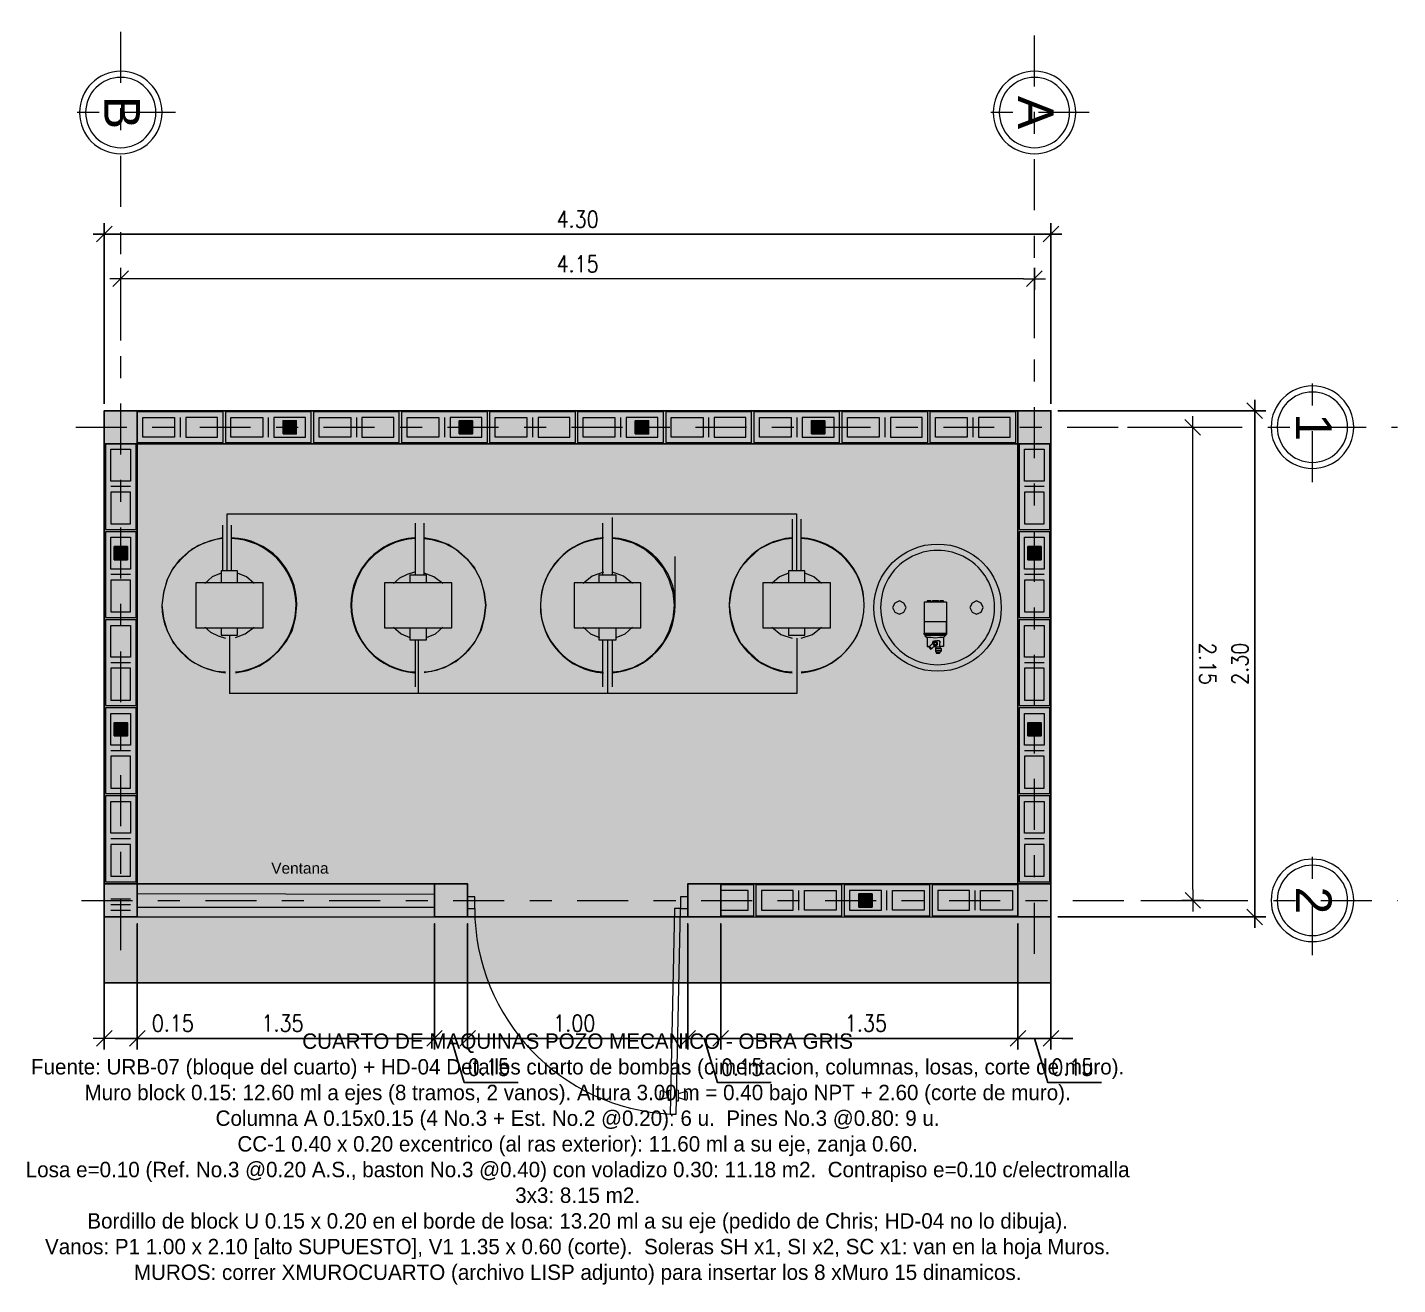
# Model space of a CAD drawing. Header units: metres. Extents: x -0.3 to 26.7, y -6.4 to 6.5.
# Drawn here: x -0.35 to 5.87, y -1.67 to 4.04 of the extents above; entities that cross this region are included whole.
import ezdxf

# ---------------------------------------------------------------- set-up
doc = ezdxf.new("R2010")
doc.units = ezdxf.units.M
for name, pattern in [('IMPORT-DASHDOT', [1, 0.5, -0.25, 0, -0.25]), ('IMPORT-DCW', [63.5, 44.45, -6.35, 6.35, -6.35]), ('IMPORT-PDF_IMPORT', [1, 0.8, -0.2])]:
    doc.linetypes.add(name, pattern=pattern)
for name, color, linetype in [('00', 250, 'Continuous'), ('Columna A', 1, 'Continuous'), ('CUANT Resumen y supuestos', 7, 'Continuous'), ('Pin No.3 en Muro de 15cm', 1, 'Continuous')]:
    doc.layers.add(name, color=color, linetype=linetype)
for name, color, linetype, lineweight, true_color in [('2_0_Lotes', 1, 'Continuous', 9, 0xff0000), ('Ejes nj', 1, 'Continuous', 9, 0xff0000), ('PIN', 1, 'Continuous', 9, 0xff0000), ('TUBERIA AGUA DET', 3, 'Continuous', 9, 0x00ff00), ('TUBERIA_VIEGA_AGUA_FRIA', 5, 'IMPORT-DCW', 9, 0x0000ff)]:
    doc.layers.add(name, color=color, linetype=linetype, lineweight=lineweight, true_color=true_color)
for name, color, linetype, transparency in [('Bordillo de block U de 0.15 x 0.20 m', 2, 'Continuous', 0.3), ('Cimiento corrido CC-1 de 0.40 x 0.20 m', 8, 'Continuous', 0.5), ('Contrapiso de concreto de 0.10 m de espesor con electromalla 3x3', 30, 'Continuous', 0.7), ('Losa de 0.10 m de espesor NPT +2.60', 3, 'Continuous', 0.7)]:
    doc.layers.add(name, color=color, linetype=linetype, transparency=transparency)
doc.layers.add('MACHOTE', color=7, linetype='Continuous', lineweight=9)
doc.layers.add('PDF_Geometry', color=7, linetype='Continuous', lineweight=9)
doc.styles.add('Arial', font='arial.ttf', dxfattribs={"height": 0.162037})
doc.styles.add('Arial_1', font='arial.ttf', dxfattribs={"height": 0.05})
doc.styles.add('RomanS', font='romans__.ttf', dxfattribs={"width": 0.85, "height": 0.075})

# ---------------------------------------------------------------- blocks, each defined once
blk = doc.blocks.new('cuarto de equipos jumay con equipos_dwg_DIMTICK-911998-PLANTA DE MURO PERIMETRAL')
at = {"layer": 'Defpoints'}
for p, q in [((-1, 0), (1, 0)), ((0.71, 0.71), (-0.71, -0.71)), ((0, 1), (0, -1))]:
    blk.add_line(p, q, dxfattribs=at)
blk = doc.blocks.new('cuarto de equipos jumay con equipos_dwg__U91-911999-PLANTA DE MURO PERIMETRAL')
at = {"layer": 'Ejes nj', "color": 7, "linetype": 'IMPORT-DASHDOT'}
for p, q in [((0, -12.133), (0, 0.836)), ((-0.538, 0), (0.538, 0))]:
    blk.add_line(p, q, dxfattribs=at)
at = {"layer": 'Ejes nj', "color": 7}
for radius in [0.405, 0.345]:
    blk.add_circle((0, 0), radius, dxfattribs=at)
blk = doc.blocks.new('cuarto de equipos jumay con equipos_dwg__U95-912000-PLANTA DE MURO PERIMETRAL')
at = {"layer": 'Ejes nj', "color": 7, "linetype": 'IMPORT-DASHDOT'}
for p, q in [((0, -8.255), (0, 0.836)), ((-0.538, 0), (0.538, 0))]:
    blk.add_line(p, q, dxfattribs=at)
at = {"layer": 'Ejes nj', "color": 7}
for radius in [0.405, 0.345]:
    blk.add_circle((0, 0), radius, dxfattribs=at)
blk = doc.blocks.new('cuarto de equipos jumay con equipos_dwg__U89-912001-PLANTA DE MURO PERIMETRAL')
at = {"layer": 'Ejes nj', "color": 7, "linetype": 'IMPORT-DASHDOT'}
for p, q in [((0, -12.077), (0, 0.836)), ((-0.538, 0), (0.538, 0))]:
    blk.add_line(p, q, dxfattribs=at)
at = {"layer": 'Ejes nj', "color": 7}
for radius in [0.405, 0.345]:
    blk.add_circle((0, 0), radius, dxfattribs=at)
blk = doc.blocks.new('cuarto de equipos jumay con equipos_dwg__U93-912002-PLANTA DE MURO PERIMETRAL')
at = {"layer": 'Ejes nj', "color": 7, "linetype": 'IMPORT-DASHDOT'}
for p, q in [((0, -8.22), (0, 0.836)), ((-0.538, 0), (0.538, 0))]:
    blk.add_line(p, q, dxfattribs=at)
at = {"layer": 'Ejes nj', "color": 7}
for radius in [0.405, 0.345]:
    blk.add_circle((0, 0), radius, dxfattribs=at)
blk = doc.blocks.new('cuarto de equipos jumay con equipos_dwg_DIMTICK-912003-PLANTA DE MURO PERIMETRAL')
at = {"layer": 'MACHOTE'}
for p, q in [((-1, 0), (1, 0)), ((0.71, 0.71), (-0.71, -0.71)), ((0, 1), (0, -1))]:
    blk.add_line(p, q, dxfattribs=at)
blk = doc.blocks.new('MACHOTE CUARTO DE MAQUINAS POZO (URB-07)')
at = {"layer": 'PIN', "true_color": 0x260000}
for points in [[(0.8325, 2.2423), (0.8252, 2.215), (0.8525, 2.2076), (0.8599, 2.235)], [(3.2325, 2.2423), (3.2252, 2.215), (3.2525, 2.2076), (3.2599, 2.235)], [(1.6252, 2.235), (1.6252, 2.215), (1.6599, 2.215), (1.6599, 2.235)], [(2.4252, 2.235), (2.4252, 2.215), (2.4599, 2.215), (2.4599, 2.235)], [(0.065, 1.6698), (0.0577, 1.6425), (0.085, 1.6351), (0.0924, 1.6625)], [(4.2077, 1.6625), (4.2077, 1.6425), (4.2424, 1.6425), (4.2424, 1.6625)], [(0.065, 0.8698), (0.0577, 0.8425), (0.0874, 0.8438), (0.0924, 0.8625)], [(4.2077, 0.8625), (4.2077, 0.8425), (4.2424, 0.8425), (4.2424, 0.8625)], [(3.4475, 0.0923), (3.4402, 0.065), (3.4675, 0.0576), (3.4749, 0.085)]]:
    blk.add_hatch(color=18, dxfattribs=at).paths.add_polyline_path(points)
at = {"color": 18, "lineweight": 9, "true_color": 0x260000}
for p, q in [((0.345, 2.2696), (0.345, 2.1804)), ((0.745, 2.2696), (0.745, 2.1804)), ((1.145, 2.2696), (1.145, 2.1804)), ((1.545, 2.2696), (1.545, 2.1804)), ((1.945, 2.2696), (1.945, 2.1804)), ((2.345, 2.2696), (2.345, 2.1804)), ((2.745, 2.2696), (2.745, 2.1804)), ((3.145, 2.2696), (3.145, 2.1804)), ((3.545, 2.2696), (3.545, 2.1804)), ((3.945, 2.2696), (3.945, 2.1804)), ((0.1196, 1.955), (0.0304, 1.955)), ((4.2696, 1.955), (4.1804, 1.955)), ((0.1196, 1.555), (0.0304, 1.555)), ((4.2696, 1.555), (4.1804, 1.555)), ((0.1196, 1.155), (0.0304, 1.155)), ((4.2696, 1.155), (4.1804, 1.155)), ((0.1196, 0.755), (0.0304, 0.755)), ((4.2696, 0.755), (4.1804, 0.755)), ((0.1196, 0.355), (0.0304, 0.355)), ((4.2696, 0.355), (4.1804, 0.355)), ((4.9442, 0.125), (4.9442, 0.025)), ((0.1196, 0.0804), (0.0304, 0.0804)), ((0.15, 0.1068), (1.5, 0.1037)), ((3.155, 0.0304), (3.155, 0.1196)), ((3.555, 0.0304), (3.555, 0.1196)), ((3.955, 0.0304), (3.955, 0.1196)), ((4.9942, 0.075), (4.8942, 0.075)), ((4.9796, 0.0396), (4.9088, 0.1103)), ((0.1196, 0.055), (0.0304, 0.055)), ((0.1196, 0.0296), (0.0304, 0.0296)), ((0.15, 0.0437), (1.5, 0.0437)), ((0.05, -0.5521), (-0.05, -0.5521)), ((-0.0353, -0.5875), (0.0354, -0.5168)), ((0, -0.6021), (0, -0.5021)), ((4.35, -0.5521), (4.25, -0.5521)), ((4.2647, -0.5875), (4.3354, -0.5168)), ((4.3, -0.6021), (4.3, -0.5021)), ((2.5244, -0.7966), (2.5238, -0.8235)), ((2.5639, -0.8022), (2.5324, -0.791)), ((2.6482, -0.7992), (2.6477, -0.8261)), ((2.5636, -0.8195), (2.5316, -0.8293))]:
    blk.add_line(p, q, dxfattribs=at)
at = {"color": 18, "lineweight": 9, "true_color": 0x260000, "flags": 128}
for points in [[(0.15, 2.155), (0.54, 2.155), (0.54, 2.295), (0.15, 2.295)], [(0.3196, 2.1804), (0.1754, 2.1804), (0.1754, 2.2696), (0.3196, 2.2696)], [(0.3704, 2.2696), (0.3704, 2.1804), (0.5146, 2.1804), (0.5146, 2.2696)], [(0.55, 2.155), (0.94, 2.155), (0.94, 2.295), (0.55, 2.295)], [(0.7196, 2.1804), (0.5754, 2.1804), (0.5754, 2.2696), (0.7196, 2.2696)], [(0.7704, 2.2696), (0.7704, 2.1804), (0.9146, 2.1804), (0.9146, 2.2696)], [(0.95, 2.155), (1.34, 2.155), (1.34, 2.295), (0.95, 2.295)], [(1.1196, 2.1804), (0.9754, 2.1804), (0.9754, 2.2696), (1.1196, 2.2696)], [(1.1704, 2.2696), (1.1704, 2.1804), (1.3146, 2.1804), (1.3146, 2.2696)], [(1.35, 2.155), (1.74, 2.155), (1.74, 2.295), (1.35, 2.295)], [(1.5196, 2.1804), (1.3754, 2.1804), (1.3754, 2.2696), (1.5196, 2.2696)], [(1.5704, 2.2696), (1.5704, 2.1804), (1.7146, 2.1804), (1.7146, 2.2696)], [(1.75, 2.155), (2.14, 2.155), (2.14, 2.295), (1.75, 2.295)], [(1.9196, 2.1804), (1.7754, 2.1804), (1.7754, 2.2696), (1.9196, 2.2696)], [(1.9704, 2.2696), (1.9704, 2.1804), (2.1146, 2.1804), (2.1146, 2.2696)], [(2.15, 2.155), (2.54, 2.155), (2.54, 2.295), (2.15, 2.295)], [(2.3196, 2.1804), (2.1754, 2.1804), (2.1754, 2.2696), (2.3196, 2.2696)], [(2.3704, 2.2696), (2.3704, 2.1804), (2.5146, 2.1804), (2.5146, 2.2696)], [(2.55, 2.155), (2.94, 2.155), (2.94, 2.295), (2.55, 2.295)], [(2.7196, 2.1804), (2.5754, 2.1804), (2.5754, 2.2696), (2.7196, 2.2696)], [(2.7704, 2.2696), (2.7704, 2.1804), (2.9146, 2.1804), (2.9146, 2.2696)], [(2.95, 2.155), (3.34, 2.155), (3.34, 2.295), (2.95, 2.295)], [(3.1196, 2.1804), (2.9754, 2.1804), (2.9754, 2.2696), (3.1196, 2.2696)], [(3.1704, 2.2696), (3.1704, 2.1804), (3.3146, 2.1804), (3.3146, 2.2696)], [(3.35, 2.155), (3.74, 2.155), (3.74, 2.295), (3.35, 2.295)], [(3.5196, 2.1804), (3.3754, 2.1804), (3.3754, 2.2696), (3.5196, 2.2696)], [(3.5704, 2.2696), (3.5704, 2.1804), (3.7146, 2.1804), (3.7146, 2.2696)], [(3.75, 2.155), (4.14, 2.155), (4.14, 2.295), (3.75, 2.295)], [(3.9196, 2.1804), (3.7754, 2.1804), (3.7754, 2.2696), (3.9196, 2.2696)], [(3.9704, 2.2696), (3.9704, 2.1804), (4.1146, 2.1804), (4.1146, 2.2696)], [(0.005, 2.15), (0.005, 1.76), (0.145, 1.76), (0.145, 2.15)], [(0.0304, 1.9804), (0.0304, 2.1246), (0.1196, 2.1246), (0.1196, 1.9804)], [(4.155, 2.15), (4.155, 1.76), (4.295, 1.76), (4.295, 2.15)], [(4.1804, 1.9804), (4.1804, 2.1246), (4.2696, 2.1246), (4.2696, 1.9804)], [(0.1196, 1.9296), (0.0304, 1.9296), (0.0304, 1.7854), (0.1196, 1.7854)], [(4.2696, 1.9296), (4.1804, 1.9296), (4.1804, 1.7854), (4.2696, 1.7854)], [(0.005, 1.75), (0.005, 1.36), (0.145, 1.36), (0.145, 1.75)], [(4.155, 1.75), (4.155, 1.36), (4.295, 1.36), (4.295, 1.75)], [(0.0304, 1.5804), (0.0304, 1.7246), (0.1196, 1.7246), (0.1196, 1.5804)], [(4.1804, 1.5804), (4.1804, 1.7246), (4.2696, 1.7246), (4.2696, 1.5804)], [(0.1196, 1.5296), (0.0304, 1.5296), (0.0304, 1.3854), (0.1196, 1.3854)], [(4.2696, 1.5296), (4.1804, 1.5296), (4.1804, 1.3854), (4.2696, 1.3854)], [(0.005, 1.35), (0.005, 0.96), (0.145, 0.96), (0.145, 1.35)], [(0.0304, 1.1804), (0.0304, 1.3246), (0.1196, 1.3246), (0.1196, 1.1804)], [(4.155, 1.35), (4.155, 0.96), (4.295, 0.96), (4.295, 1.35)], [(4.1804, 1.1804), (4.1804, 1.3246), (4.2696, 1.3246), (4.2696, 1.1804)], [(0.1196, 1.1296), (0.0304, 1.1296), (0.0304, 0.9854), (0.1196, 0.9854)], [(4.2696, 1.1296), (4.1804, 1.1296), (4.1804, 0.9854), (4.2696, 0.9854)], [(0.005, 0.95), (0.005, 0.56), (0.145, 0.56), (0.145, 0.95)], [(4.155, 0.95), (4.155, 0.56), (4.295, 0.56), (4.295, 0.95)], [(0.0304, 0.7804), (0.0304, 0.9246), (0.1196, 0.9246), (0.1196, 0.7804)], [(4.1804, 0.7804), (4.1804, 0.9246), (4.2696, 0.9246), (4.2696, 0.7804)], [(0.1196, 0.7296), (0.0304, 0.7296), (0.0304, 0.5854), (0.1196, 0.5854)], [(4.2696, 0.7296), (4.1804, 0.7296), (4.1804, 0.5854), (4.2696, 0.5854)], [(0.005, 0.55), (0.005, 0.16), (0.145, 0.16), (0.145, 0.55)], [(0.0304, 0.3804), (0.0304, 0.5246), (0.1196, 0.5246), (0.1196, 0.3804)], [(4.155, 0.55), (4.155, 0.16), (4.295, 0.16), (4.295, 0.55)], [(4.1804, 0.3804), (4.1804, 0.5246), (4.2696, 0.5246), (4.2696, 0.3804)], [(0.1196, 0.3296), (0.0304, 0.3296), (0.0304, 0.1854), (0.1196, 0.1854)], [(4.2696, 0.3296), (4.1804, 0.3296), (4.1804, 0.1854), (4.2696, 0.1854)], [(1.5, 0.15), (0.15, 0.15), (0.15, 0), (1.5, 0)], [(3.35, 0.145), (2.96, 0.145), (2.96, 0.005), (3.35, 0.005)], [(3.75, 0.145), (3.36, 0.145), (3.36, 0.005), (3.75, 0.005)], [(4.15, 0.145), (3.76, 0.145), (3.76, 0.005), (4.15, 0.005)], [(1.65, 0.0909), (1.65, 0.0378), (1.6827, 0.0378), (1.6827, 0.0909)], [(2.6174, 0.0909), (2.6174, 0.0378), (2.65, 0.0378), (2.65, 0.0909)], [(3.1296, 0.0304), (3.1296, 0.1196), (2.9854, 0.1196), (2.9854, 0.0304)], [(3.1804, 0.1196), (3.3246, 0.1196), (3.3246, 0.0304), (3.1804, 0.0304)], [(3.5296, 0.0304), (3.5296, 0.1196), (3.3854, 0.1196), (3.3854, 0.0304)], [(3.5804, 0.1196), (3.7246, 0.1196), (3.7246, 0.0304), (3.5804, 0.0304)], [(3.9296, 0.0304), (3.9296, 0.1196), (3.7854, 0.1196), (3.7854, 0.0304)], [(3.9804, 0.1196), (4.1246, 0.1196), (4.1246, 0.0304), (3.9804, 0.0304)], [(2.5708, -0.8956), (2.5977, -0.8962), (2.6174, 0.0378), (2.5904, 0.0383)], [(0.1, -0.5521), (0.2, -0.5521)], [(0.1854, -0.5168), (0.1147, -0.5875)], [(0.15, -0.5021), (0.15, -0.6021)], [(1.45, -0.5521), (1.55, -0.5521)], [(1.5354, -0.5168), (1.4647, -0.5875)], [(1.5, -0.5021), (1.5, -0.6021)], [(1.6, -0.5521), (1.7, -0.5521)], [(1.6854, -0.5168), (1.6147, -0.5875)], [(1.65, -0.5021), (1.65, -0.6021)], [(2.7, -0.5521), (2.6, -0.5521)], [(2.6147, -0.5875), (2.6854, -0.5168)], [(2.65, -0.6021), (2.65, -0.5021)], [(2.75, -0.5521), (2.85, -0.5521)], [(2.8354, -0.5168), (2.7647, -0.5875)], [(2.8, -0.5021), (2.8, -0.6021)], [(4.2, -0.5521), (4.1, -0.5521)], [(4.1147, -0.5875), (4.1854, -0.5168)], [(4.15, -0.6021), (4.15, -0.5021)]]:
    blk.add_lwpolyline(points, close=True, dxfattribs=at)
for points in [[(2.8, 0.005), (2.95, 0.005), (2.95, 0.145), (2.8, 0.145)], [(2.8, 0.0304), (2.9246, 0.0304), (2.9246, 0.1196), (2.8, 0.1196)], [(2.5721, -0.8348), (2.5634, -0.8346), (2.5644, -0.7871), (2.5731, -0.7873)], [(2.599, -0.8353), (2.6077, -0.8355), (2.6087, -0.7881), (2.6, -0.7879)], [(2.6084, -0.8031), (2.6085, -0.8031), (2.6405, -0.7933)], [(2.608, -0.8204), (2.6081, -0.8204), (2.6397, -0.8316)]]:
    blk.add_lwpolyline(points, dxfattribs=at)
at = {"color": 18, "lineweight": 9, "true_color": 0x260000}
for centre, radius, start, end in [((2.6174, 0.0378), 0.9347, 180, -92.85867), ((2.5304, -0.7967), 0.006, 70.48152, 178.79381), ((2.6422, -0.799), 0.006, -1.20619, 107.10611), ((2.5298, -0.8236), 0.006, 178.79381, -72.89389), ((2.6417, -0.826), 0.006, -109.51848, -1.20619)]:
    blk.add_arc(centre, radius, start, end, dxfattribs=at)
at = {"layer": '2_0_Lotes', "color": 18, "true_color": 0x260000, "flags": 128}
blk.add_lwpolyline([(4.15, 0.15), (2.65, 0.15), (2.65, 0), (4.3, 0), (4.3, 2.3), (0, 2.3), (0, 0), (1.65, 0), (1.65, 0.15), (0.15, 0.15), (0.15, 2.15), (4.15, 2.15)], close=True, dxfattribs=at)
at = {"layer": 'Defpoints', "color": 18, "true_color": 0x260000}
for p, q in [((0, 2.3312), (0, 3.1523)), ((4.3, 2.3312), (4.3, 3.1523)), ((4.25, 3.1023), (0.05, 3.1023)), ((4.3313, 2.3), (5.2757, 2.3)), ((5.2257, 0.05), (5.2257, 2.25)), ((0, -0.0313), (0, -0.6021)), ((4.3, -0.0313), (4.3, -0.6021)), ((4.3313, 0), (5.2757, 0)), ((0.05, -0.5521), (0.1, -0.5521)), ((0.15, -0.5521), (0.4443, -0.5521)), ((0.2, -0.5521), (1.45, -0.5521)), ((1.55, -0.5521), (1.6, -0.5521)), ((1.7, -0.5521), (2.6, -0.5521)), ((2.7, -0.5521), (2.75, -0.5521)), ((4.15, -0.5521), (4.3, -0.5521)), ((4.35, -0.5521), (4.4, -0.5521))]:
    blk.add_line(p, q, dxfattribs=at)
at = {"layer": 'Defpoints', "color": 18, "true_color": 0x260000, "flags": 128}
for points in [[(0.15, -0.6021), (0.15, -0.0313)], [(1.5, -0.6021), (1.5, -0.0313)], [(1.65, -0.6021), (1.65, -0.0313)], [(2.65, -0.6021), (2.65, -0.0313)], [(2.8, -0.6021), (2.8, -0.0313)], [(4.15, -0.6021), (4.15, -0.0313)]]:
    blk.add_lwpolyline(points, close=True, dxfattribs=at)
for points in [[(1.575, -0.5521), (1.635, -0.7521), (1.8793, -0.7521)], [(2.725, -0.5521), (2.785, -0.7521), (3.0293, -0.7521)], [(2.85, -0.5521), (4.1, -0.5521), (4.05, -0.5521)], [(4.225, -0.5521), (4.285, -0.7521), (4.5293, -0.7521)]]:
    blk.add_lwpolyline(points, dxfattribs=at)
at = {"layer": 'MACHOTE', "color": 18, "true_color": 0x260000}
for p, q in [((0.075, 2.6186), (0.075, 2.9495)), ((4.225, 2.6295), (4.225, 2.9495)), ((4.175, 2.8995), (0.125, 2.8995)), ((4.6471, 2.225), (4.9942, 2.225)), ((4.9442, 0.125), (4.9442, 2.175)), ((4.7082, 0.075), (4.9942, 0.075))]:
    blk.add_line(p, q, dxfattribs=at)
at = {"layer": 'PDF_Geometry', "color": 18, "true_color": 0x260000}
for p, q in [((2.5936, 1.4158), (2.5936, 1.6371)), ((3.7271, 1.2899), (3.7271, 1.2797)), ((3.7544, 1.2218), (3.751, 1.2252))]:
    blk.add_line(p, q, dxfattribs=at)
at = {"layer": 'PDF_Geometry', "color": 18, "true_color": 0x260000, "flags": 128}
for points in [[(0.5377, 1.7222), (0.4832, 1.7086), (0.4287, 1.6881), (0.3811, 1.6575), (0.3402, 1.6201), (0.3062, 1.5758), (0.2824, 1.5247), (0.2687, 1.4703), (0.2619, 1.4158), (0.2687, 1.3579), (0.2858, 1.3001), (0.313, 1.2456), (0.3538, 1.2014), (0.3981, 1.1605), (0.4526, 1.1333), (0.507, 1.1163), (0.5513, 1.1129)], [(0.5377, 1.7188), (0.507, 1.7154), (0.4526, 1.6983), (0.3981, 1.6711), (0.3538, 1.6303), (0.313, 1.586), (0.2858, 1.5315), (0.2687, 1.4737), (0.2619, 1.4158)], [(1.4533, 1.7188), (1.4874, 1.7154), (1.5452, 1.6983), (1.5963, 1.6711), (1.6439, 1.6303), (1.6814, 1.586), (1.7086, 1.5315), (1.7256, 1.4737), (1.7324, 1.4158), (1.7256, 1.4737), (1.712, 1.5281), (1.6848, 1.5792), (1.6507, 1.6235), (1.6099, 1.6609), (1.5622, 1.6915), (1.5078, 1.712), (1.4533, 1.7222)], [(2.3077, 1.1129), (2.3451, 1.1163), (2.403, 1.1333), (2.4541, 1.1605), (2.5017, 1.2014), (2.5392, 1.2456), (2.5664, 1.3001), (2.5834, 1.3579), (2.5902, 1.4158), (2.5834, 1.4737), (2.5664, 1.5315), (2.5392, 1.586), (2.5017, 1.6303), (2.4541, 1.6711), (2.403, 1.6983), (2.3451, 1.7154), (2.3077, 1.7188)], [(3.1246, 1.7188), (3.0838, 1.7154), (3.0293, 1.6983), (2.9749, 1.6711), (2.9306, 1.6303), (2.8898, 1.586), (2.8625, 1.5315), (2.8455, 1.4737), (2.8387, 1.4158), (2.8455, 1.3579), (2.8625, 1.3001), (2.8898, 1.2456), (2.9306, 1.2014), (2.9749, 1.1605), (3.0293, 1.1333), (3.0838, 1.1163), (3.1246, 1.1129)], [(0.5309, 1.5622), (0.49, 1.5452), (0.456, 1.5145)], [(0.6057, 1.5179), (0.6057, 1.5724), (0.5309, 1.5724), (0.5309, 1.5179)], [(0.6806, 1.5145), (0.6466, 1.5452), (0.6057, 1.5622)], [(1.4091, 1.5656), (1.375, 1.5554), (1.341, 1.5384), (1.3138, 1.5145)], [(1.5384, 1.5145), (1.4976, 1.5452), (1.4533, 1.5622)], [(2.2669, 1.5656), (2.2158, 1.5486), (2.175, 1.5145)], [(2.3996, 1.5145), (2.3588, 1.5486), (2.3077, 1.5656)], [(3.1076, 1.5622), (3.0668, 1.5452), (3.0327, 1.5145)], [(3.1825, 1.5179), (3.1825, 1.5724), (3.1076, 1.5724), (3.1076, 1.5179)], [(3.2574, 1.5145), (3.2234, 1.5452), (3.1825, 1.5622)], [(1.4635, 1.5179), (1.4635, 1.552), (1.3886, 1.552), (1.3886, 1.5179)], [(2.3247, 1.5179), (2.3247, 1.552), (2.2464, 1.552), (2.2464, 1.5179)], [(3.8122, 1.4294), (3.8122, 1.4362), (3.802, 1.4362), (3.7952, 1.4362), (3.7918, 1.4294), (3.7884, 1.4362), (3.7748, 1.4362), (3.7612, 1.4362), (3.7578, 1.4294), (3.7544, 1.4362), (3.7476, 1.4362), (3.7374, 1.4362), (3.7374, 1.4294)], [(0.5955, 1.1095), (0.65, 1.1197), (0.7045, 1.1401), (0.7521, 1.1707), (0.793, 1.2082), (0.827, 1.2524), (0.8542, 1.3035), (0.8678, 1.3579), (0.8746, 1.4158)], [(1.4533, 1.1129), (1.4874, 1.1163), (1.5452, 1.1333), (1.5963, 1.1605), (1.6439, 1.2014), (1.6814, 1.2456), (1.7086, 1.3001), (1.7256, 1.3579), (1.7324, 1.4158), (1.7256, 1.3579), (1.712, 1.3035), (1.6848, 1.2524), (1.6507, 1.2082), (1.6099, 1.1707), (1.5622, 1.1401), (1.5078, 1.1197), (1.4533, 1.1095)], [(3.8259, 1.4294), (3.7237, 1.4294), (3.7237, 1.3409), (3.7237, 1.2899)], [(0.456, 1.3171), (0.4832, 1.2933), (0.5172, 1.2763), (0.5513, 1.266)], [(0.5309, 1.3137), (0.5309, 1.2797), (0.6057, 1.2797), (0.6057, 1.3137)], [(0.5955, 1.2694), (0.6398, 1.2865), (0.6806, 1.3171)], [(1.3138, 1.3171), (1.3478, 1.2865), (1.3886, 1.2694)], [(1.3886, 1.3137), (1.3886, 1.2592), (1.4635, 1.2592), (1.4635, 1.3137)], [(1.4635, 1.2694), (1.5044, 1.2865), (1.5384, 1.3171)], [(2.175, 1.3171), (2.209, 1.2865), (2.2498, 1.2694)], [(2.2464, 1.3137), (2.2464, 1.2592), (2.3247, 1.2592), (2.3247, 1.3137)], [(2.3247, 1.2694), (2.3656, 1.2865), (2.3996, 1.3171)], [(3.0327, 1.3171), (3.0736, 1.2831), (3.1246, 1.266)], [(3.1076, 1.3137), (3.1076, 1.2797), (3.1825, 1.2797), (3.1825, 1.3137)], [(3.1655, 1.266), (3.2166, 1.2831), (3.2574, 1.3171)], [(3.7237, 1.2831), (3.7237, 1.2899), (3.7374, 1.2899), (3.8088, 1.2899), (3.8259, 1.2899), (3.8259, 1.3409), (3.7237, 1.3409)], [(3.8122, 1.2694), (3.8088, 1.2694), (3.8054, 1.2694), (3.7952, 1.2694), (3.7748, 1.266), (3.7544, 1.2694), (3.7442, 1.2694), (3.7374, 1.2694), (3.734, 1.2694), (3.734, 1.2728), (3.7305, 1.2728), (3.7305, 1.2763), (3.7271, 1.2797), (3.7748, 1.2797), (3.8225, 1.2797)], [(3.734, 1.2694), (3.7374, 1.2694), (3.7374, 1.2286), (3.7476, 1.2286), (3.7612, 1.2422)], [(3.7442, 1.2286), (3.7476, 1.2218), (3.7544, 1.215), (3.7544, 1.2184), (3.7544, 1.2218), (3.7578, 1.2184), (3.768, 1.2286), (3.7748, 1.2286), (3.7782, 1.2286), (3.7782, 1.2252), (3.7748, 1.2184), (3.7748, 1.2082), (3.7782, 1.2014), (3.7782, 1.198), (3.7884, 1.198), (3.7952, 1.198), (3.7952, 1.2014), (3.802, 1.2082), (3.802, 1.2184), (3.7952, 1.2252), (3.7952, 1.2456)], [(3.7612, 1.2388), (3.7646, 1.2524), (3.7748, 1.2558), (3.7816, 1.2524), (3.7816, 1.2558), (3.785, 1.2558), (3.7884, 1.2558), (3.7918, 1.2558), (3.7918, 1.2524), (3.7952, 1.2524), (3.7952, 1.249), (3.7952, 1.2456)], [(3.8225, 1.2899), (3.8225, 1.2797), (3.8191, 1.2797), (3.8191, 1.2763), (3.8156, 1.2728), (3.8122, 1.2694), (3.8122, 1.2286), (3.7952, 1.2286)], [(3.7476, 1.2252), (3.751, 1.2252), (3.7476, 1.2286), (3.7442, 1.2286), (3.7544, 1.215)], [(3.7578, 1.2184), (3.7476, 1.2286), (3.7544, 1.2184)], [(3.802, 1.2184), (3.7884, 1.2184), (3.7748, 1.2184)], [(3.802, 1.2082), (3.7884, 1.2082), (3.7748, 1.2082)], [(3.7952, 1.2252), (3.7884, 1.2252), (3.7782, 1.2252)], [(3.7952, 1.2014), (3.7884, 1.2014), (3.7782, 1.2014)]]:
    blk.add_lwpolyline(points, dxfattribs=at)
for points in [[(0.4151, 1.3137), (0.4458, 1.3137), (0.6942, 1.3137), (0.7215, 1.3137), (0.7215, 1.5179), (0.6942, 1.5179), (0.4458, 1.5179), (0.4151, 1.5179)], [(1.5793, 1.5179), (1.5486, 1.5179), (1.3001, 1.5179), (1.2729, 1.5179), (1.2729, 1.3137), (1.3001, 1.3137), (1.5486, 1.3137), (1.5793, 1.3137)], [(2.4371, 1.5179), (2.4064, 1.5179), (2.1579, 1.5179), (2.1341, 1.5179), (2.1341, 1.3137), (2.1579, 1.3137), (2.4064, 1.3137), (2.4371, 1.3137)], [(2.9919, 1.3137), (3.0225, 1.3137), (3.271, 1.3137), (3.2982, 1.3137), (3.2982, 1.5179), (3.271, 1.5179), (3.0225, 1.5179), (2.9919, 1.5179)], [(3.6114, 1.375), (3.6318, 1.3852), (3.642, 1.4056), (3.6318, 1.426), (3.6114, 1.4362), (3.591, 1.426), (3.5808, 1.4056), (3.591, 1.3852)], [(3.962, 1.375), (3.9824, 1.3852), (3.9927, 1.4056), (3.9824, 1.426), (3.962, 1.4362), (3.9416, 1.426), (3.9314, 1.4056), (3.9416, 1.3852)], [(3.7748, 1.232), (3.785, 1.2354), (3.785, 1.2456), (3.7748, 1.2524), (3.7646, 1.2456), (3.7646, 1.2354)], [(3.7748, 1.2354), (3.7816, 1.2422), (3.7748, 1.249), (3.768, 1.2422)]]:
    blk.add_lwpolyline(points, close=True, dxfattribs=at)
at = {"layer": 'PDF_Geometry', "color": 18, "linetype": 'IMPORT-PDF_IMPORT', "true_color": 0x260000, "flags": 128}
blk.add_lwpolyline([(3.8259, 1.4294), (3.8259, 1.2831), (3.7237, 1.2831)], dxfattribs=at)
at = {"layer": 'PDF_Geometry', "color": 18, "true_color": 0x260000}
blk.add_circle((3.7852, 1.405), 0.2892, dxfattribs=at)
for centre, radius, start, end in [((0.5704, 1.418), 0.3043, -0.41424, 88.47221), ((0.5676, 1.4153), 0.3037, -84.71459, 87.93261), ((1.4276, 1.4149), 0.3079, 93.45136, 179.8218), ((1.4264, 1.4158), 0.3033, 92.63382, -92.63382), ((2.2893, 1.4147), 0.3083, 94.16633, 179.78354), ((2.2846, 1.4158), 0.3037, 93.99576, -93.99576), ((2.2901, 1.4191), 0.3036, -0.62057, 86.6707), ((3.147, 1.4147), 0.3083, 94.16631, 179.78351), ((3.1479, 1.4191), 0.3036, -0.62057, 86.67069), ((3.148, 1.4158), 0.3035, -86.68903, 86.68903), ((3.785, 1.4067), 0.2587, -0.24303, -179.75697), ((0.5724, 1.4192), 0.3105, -179.36969, -93.9034), ((1.4302, 1.4192), 0.3105, -179.36973, -93.90343), ((2.2845, 1.4125), 0.3036, 179.37944, -93.3293), ((2.2853, 1.417), 0.3083, -85.83367, -0.21646), ((3.1423, 1.4125), 0.3036, 179.37943, -93.3293), ((3.1431, 1.417), 0.3083, -85.83367, -0.21646), ((3.785, 1.4045), 0.2587, 179.75697, 0.24303)]:
    blk.add_arc(centre, radius, start, end, dxfattribs=at)
at = {"layer": 'PIN', "color": 18, "true_color": 0x260000}
for centre in [(0.8425, 2.225), (1.6425, 2.225), (2.4425, 2.225), (3.2425, 2.225), (0.075, 1.6525), (4.225, 1.6525), (0.075, 0.8525), (4.225, 0.8525), (3.4575, 0.075)]:
    blk.add_circle(centre, 0.02, dxfattribs=at)
at = {"layer": 'TUBERIA AGUA DET', "color": 18, "true_color": 0x260000}
for p, q in [((2.3077, 1.552), (2.3077, 1.8141)), ((3.1246, 1.8073), (3.1246, 1.5724)), ((3.1655, 1.5724), (3.1655, 1.8073)), ((0.5377, 1.78), (0.5377, 1.5724)), ((0.5785, 1.5724), (0.5785, 1.78)), ((1.4125, 1.7885), (1.4125, 1.552)), ((1.4533, 1.552), (1.4533, 1.7885)), ((2.2635, 1.7885), (2.2635, 1.552)), ((1.4125, 1.2592), (1.4125, 1.0448)), ((2.2635, 1.2592), (2.2635, 1.0448)), ((2.3077, 1.0448), (2.3077, 1.2592))]:
    blk.add_line(p, q, dxfattribs=at)
at = {"layer": 'TUBERIA_VIEGA_AGUA_FRIA', "color": 18, "true_color": 0x260000}
for p, q in [((0.5683, 1.2797), (0.5683, 1.0154)), ((1.4261, 1.2592), (1.4261, 1.0154)), ((2.2856, 1.2592), (2.2856, 1.0154)), ((2.1478, 1.0164), (3.1478, 1.0164))]:
    blk.add_line(p, q, dxfattribs=at)
at = {"layer": 'TUBERIA_VIEGA_AGUA_FRIA', "color": 18, "true_color": 0x260000, "flags": 128}
for points in [[(0.5582, 1.5724), (0.5582, 1.831), (3.1439, 1.831), (3.1439, 1.5724)], [(0.5683, 1.0162), (3.1478, 1.0162), (3.1478, 1.266)]]:
    blk.add_lwpolyline(points, dxfattribs=at)
at = {"extrusion": (0, 0, -1), "xscale": 0.4629629629629663, "yscale": 0.4629629629629663, "zscale": -0.4629629629629663}
for name, p in [('cuarto de equipos jumay con equipos_dwg__U93-912002-PLANTA DE MURO PERIMETRAL', (-0.075, 3.6546)), ('cuarto de equipos jumay con equipos_dwg__U95-912000-PLANTA DE MURO PERIMETRAL', (-4.225, 3.6546))]:
    blk.add_blockref(name, p, dxfattribs=at)
at = {"xscale": 0.05, "yscale": 0.05, "zscale": 0.05}
for name, p, rotation in [('cuarto de equipos jumay con equipos_dwg_DIMTICK-911998-PLANTA DE MURO PERIMETRAL', (0, 3.1023), 180), ('cuarto de equipos jumay con equipos_dwg_DIMTICK-912003-PLANTA DE MURO PERIMETRAL', (0.075, 2.8995), 180), ('cuarto de equipos jumay con equipos_dwg_DIMTICK-911998-PLANTA DE MURO PERIMETRAL', (5.2257, 2.3), 90), ('cuarto de equipos jumay con equipos_dwg_DIMTICK-912003-PLANTA DE MURO PERIMETRAL', (4.9442, 2.225), 89.99999999999999), ('cuarto de equipos jumay con equipos_dwg_DIMTICK-911998-PLANTA DE MURO PERIMETRAL', (5.2257, 0), -90.00000000000001)]:
    blk.add_blockref(name, p, dxfattribs=dict(at, rotation=rotation))
for name, p in [('cuarto de equipos jumay con equipos_dwg_DIMTICK-911998-PLANTA DE MURO PERIMETRAL', (4.3, 3.1023)), ('cuarto de equipos jumay con equipos_dwg_DIMTICK-912003-PLANTA DE MURO PERIMETRAL', (4.225, 2.8995))]:
    blk.add_blockref(name, p, dxfattribs=at)
at = {"extrusion": (0, 0, -1), "xscale": 0.4629629629629663, "yscale": 0.4629629629629663, "zscale": -0.4629629629629663, "rotation": 90.00000000000003}
for name, p in [('cuarto de equipos jumay con equipos_dwg__U91-911999-PLANTA DE MURO PERIMETRAL', (-5.4875, 2.225)), ('cuarto de equipos jumay con equipos_dwg__U89-912001-PLANTA DE MURO PERIMETRAL', (-5.4875, 0.075))]:
    blk.add_blockref(name, p, dxfattribs=at)
at = {"color": 18, "lineweight": 9, "true_color": 0x260000, "insert": (0.7586, 0.2465), "char_height": 0.05, "width": 0.311587, "attachment_point": 1, "line_spacing_factor": 0.941778, "style": 'Arial_1'}
blk.add_mtext('Ventana', dxfattribs=at)
at = {"layer": 'Defpoints', "color": 18, "true_color": 0x260000, "char_height": 0.075, "width": 0.254166, "line_spacing_factor": 0.983083, "style": 'RomanS'}
for s, insert, attachment_point in [('4.30', (2.15, 3.2073), 2), ('0.15', (0.2159, -0.4455), 1), ('1.35', (0.7142, -0.4455), 1), ('1.00', (2.0392, -0.4455), 1), ('1.35', (3.3642, -0.4455), 1), ('0.15', (1.6509, -0.6455), 1), ('0.15', (2.8009, -0.6455), 1), ('0.15', (4.3009, -0.6455), 1)]:
    blk.add_mtext(s, dxfattribs=dict(at, insert=insert, attachment_point=attachment_point))
at = {"layer": 'Defpoints', "color": 18, "true_color": 0x260000, "insert": (5.1208, 1.15), "char_height": 0.075, "width": 0.254166, "attachment_point": 2, "rotation": 90, "line_spacing_factor": 0.983083, "style": 'RomanS'}
blk.add_mtext('2.30', dxfattribs=at)
at = {"layer": 'Ejes nj', "color": 7, "char_height": 0.162, "attachment_point": 2, "rotation": 270, "line_spacing_factor": 0.941778, "style": 'Arial'}
for s, insert, width in [('B', (0.1621, 3.6546), 0.180529), ('A', (4.3121, 3.6546), 0.180529), ('1', (5.5746, 2.225), 0.150772), ('2', (5.5746, 0.075), 0.150772)]:
    blk.add_mtext(s, dxfattribs=dict(at, insert=insert, width=width))
at = {"layer": 'MACHOTE', "color": 18, "true_color": 0x260000, "insert": (2.15, 3.0044), "char_height": 0.075, "width": 0.254166, "attachment_point": 2, "line_spacing_factor": 0.983083, "style": 'RomanS'}
blk.add_mtext('4.15', dxfattribs=at)
at = {"layer": 'MACHOTE', "color": 18, "true_color": 0x260000, "insert": (5.0491, 1.15), "char_height": 0.075, "width": 0.254166, "attachment_point": 2, "rotation": 270, "line_spacing_factor": 0.983083, "style": 'RomanS'}
blk.add_mtext('2.15', dxfattribs=at)
blk = doc.blocks.new('Columna A')
blk.add_hatch(color=256).paths.add_polyline_path([(-0.075, -0.075), (0.075, -0.075), (0.075, 0.075), (-0.075, 0.075)])
blk.add_lwpolyline([(-0.075, -0.075), (0.075, -0.075), (0.075, 0.075), (-0.075, 0.075)], close=True)
at = {"flags": 1}
for tag, p in [('SECCION', (0, -0.08)), ('ID', (0, -0.05)), ('ALTO', (0, -0.14)), ('REFUERZO', (0, -0.11))]:
    blk.add_attdef(tag, p, '', height=0.02, dxfattribs=at)
blk = doc.blocks.new('Pin No.3')
blk.add_hatch(color=256).paths.add_polyline_path([(-0.03, -0.03), (0.03, -0.03), (0.03, 0.03), (-0.03, 0.03)])
blk.add_lwpolyline([(-0.03, -0.03), (0.03, -0.03), (0.03, 0.03), (-0.03, 0.03)], close=True)
at = {"flags": 1}
for tag, p in [('MURO', (0, -0.08)), ('ID', (0, -0.05)), ('ALTO', (0, -0.11))]:
    blk.add_attdef(tag, p, '', height=0.02, dxfattribs=at)

msp = doc.modelspace()

# ---------------------------------------------------------------- hatches: boundary and pattern name
at = {"layer": 'Contrapiso de concreto de 0.10 m de espesor con electromalla 3x3'}
msp.add_hatch(color=256, dxfattribs=at).paths.add_polyline_path([(0.15, 0.15), (1.65, 0.15), (1.65, 0), (2.65, 0), (2.65, 0.15), (4.15, 0.15), (4.15, 2.15), (0.15, 2.15)])
at = {"layer": 'Losa de 0.10 m de espesor NPT +2.60'}
msp.add_hatch(color=256, dxfattribs=at).paths.add_polyline_path([(0, -0.3), (4.3, -0.3), (4.3, 2.3), (0, 2.3)])

# ---------------------------------------------------------------- linework, layer by layer
at = {"layer": 'Bordillo de block U de 0.15 x 0.20 m', "const_width": 0.15}
msp.add_lwpolyline([(0.075, -0.225), (4.225, -0.225), (4.225, 2.225), (0.075, 2.225)], close=True, dxfattribs=at)
at = {"layer": 'Cimiento corrido CC-1 de 0.40 x 0.20 m', "const_width": 0.4}
msp.add_lwpolyline([(0.2, 0.2), (4.1, 0.2), (4.1, 2.1), (0.2, 2.1)], close=True, dxfattribs=at)
at = {"layer": 'Contrapiso de concreto de 0.10 m de espesor con electromalla 3x3'}
msp.add_lwpolyline([(0.15, 0.15), (1.65, 0.15), (1.65, 0), (2.65, 0), (2.65, 0.15), (4.15, 0.15), (4.15, 2.15), (0.15, 2.15)], close=True, dxfattribs=at)
at = {"layer": 'Losa de 0.10 m de espesor NPT +2.60'}
msp.add_lwpolyline([(0, -0.3), (4.3, -0.3), (4.3, 2.3), (0, 2.3)], close=True, dxfattribs=at)

# ---------------------------------------------------------------- block references
at = {"layer": '00'}
msp.add_blockref('MACHOTE CUARTO DE MAQUINAS POZO (URB-07)', (0, 0), dxfattribs=at)
at = {"layer": 'Columna A'}
for p in [(0.075, 2.225), (4.225, 2.225), (0.075, 0.075), (1.575, 0.075), (2.725, 0.075), (4.225, 0.075)]:
    msp.add_blockref('Columna A', p, dxfattribs=at)
at = {"layer": 'Pin No.3 en Muro de 15cm'}
for p in [(0.8421, 2.2245), (1.6421, 2.2245), (2.4421, 2.2245), (3.2421, 2.2245), (0.0751, 1.6525), (4.2251, 1.6525), (0.0751, 0.8525), (4.2251, 0.8525), (3.4571, 0.0745)]:
    msp.add_blockref('Pin No.3', p, dxfattribs=at)

# ---------------------------------------------------------------- texts
at = {"layer": 'CUANT Resumen y supuestos', "insert": (2.15, -1.1), "char_height": 0.07, "width": 5, "attachment_point": 5}
msp.add_mtext('CUARTO DE MAQUINAS POZO MECANICO - OBRA GRIS\\PFuente: URB-07 (bloque del cuarto) + HD-04 Detalles cuarto de bombas (cimentacion, columnas, losas, corte de muro).\\PMuro block 0.15: 12.60 ml a ejes (8 tramos, 2 vanos). Altura 3.00 m = 0.40 bajo NPT + 2.60 (corte de muro).\\PColumna A 0.15x0.15 (4 No.3 + Est. No.2 @0.20): 6 u.  Pines No.3 @0.80: 9 u.\\PCC-1 0.40 x 0.20 excentrico (al ras exterior): 11.60 ml a su eje, zanja 0.60.\\PLosa e=0.10 (Ref. No.3 @0.20 A.S., baston No.3 @0.40) con voladizo 0.30: 11.18 m2.  Contrapiso e=0.10 c/electromalla 3x3: 8.15 m2.\\PBordillo de block U 0.15 x 0.20 en el borde de losa: 13.20 ml a su eje (pedido de Chris; HD-04 no lo dibuja).\\PVanos: P1 1.00 x 2.10 [alto SUPUESTO], V1 1.35 x 0.60 (corte).  Soleras SH x1, SI x2, SC x1: van en la hoja Muros.\\PMUROS: correr XMUROCUARTO (archivo LISP adjunto) para insertar los 8 xMuro 15 dinamicos.', dxfattribs=at)

doc.saveas('drawing.dxf')
